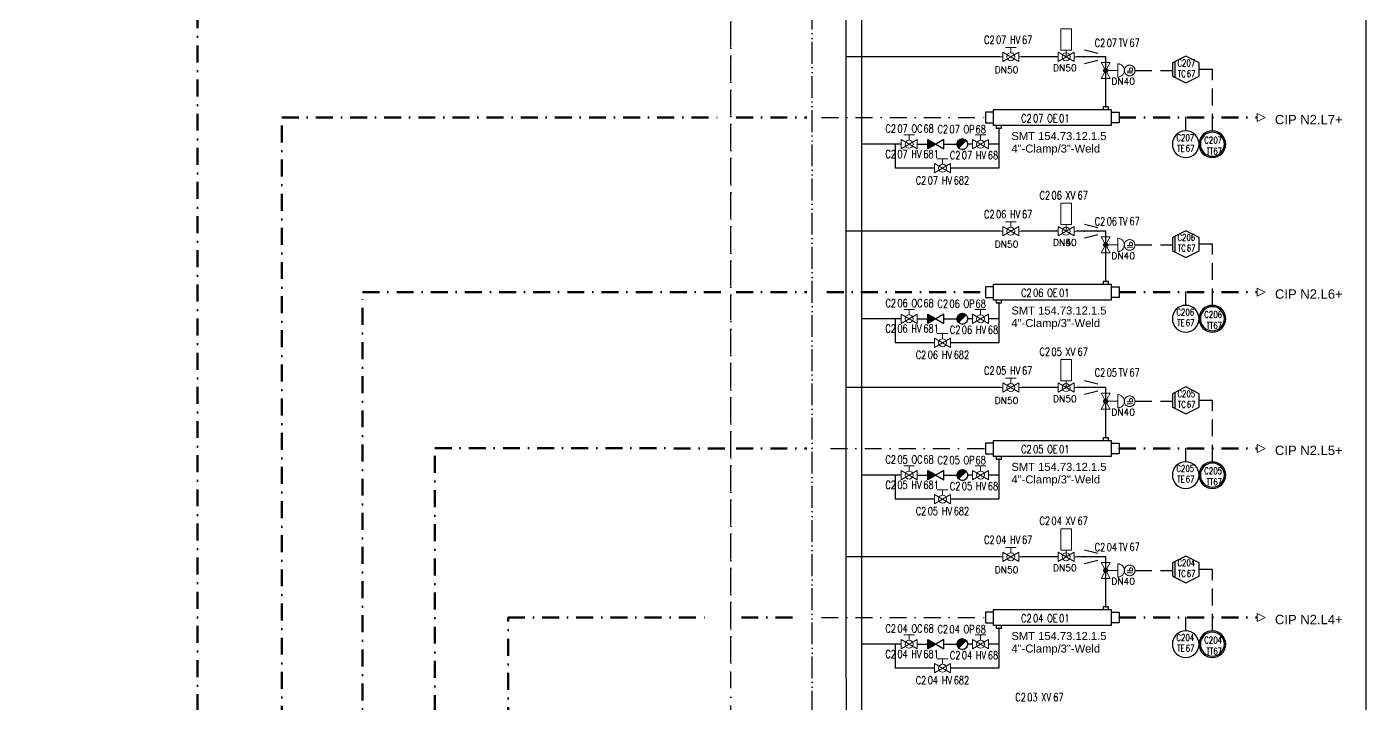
# Model space of a CAD drawing. Header units: inches. Extents: x 23035 to 25275, y 24242 to 25664.
# Drawn here: x 24773 to 25275, y 25016 to 25270 of the extents above; entities that cross this region are included whole.
import ezdxf
from ezdxf.enums import TextEntityAlignment as Align

# ---------------------------------------------------------------- set-up
doc = ezdxf.new("R2010")
doc.units = ezdxf.units.IN
doc.header["$MEASUREMENT"] = 0
for name, pattern in [('ACAD_ISO02W100', [15, 12, -3]), ('DASHDOT2', [12.7, 6.35, -3.175, 0, -3.175]), ('DASHED2', [9.525, 6.35, -3.175])]:
    doc.linetypes.add(name, pattern=pattern)
for name, color, linetype, lineweight in [('17 Pipe CIP', 4, 'DASHDOT2', 50), ('31 Equipment', 7, 'Continuous', 9), ('40 TXT Data', 7, 'Continuous', 9), ('43 TXT English', 7, 'Continuous', 9)]:
    doc.layers.add(name, color=color, linetype=linetype, lineweight=lineweight)
for name, color, linetype in [('20 Pipe Steam Industrial', 231, 'Continuous'), ('DIAMETRE', 7, 'Continuous'), ('ECHANGEURS', 7, 'Continuous'), ('LIAISON INSTRUMENTATION', 140, 'DASHED2'), ('LIBELLE-INSTRUM', 7, 'Continuous'), ('MATERIEL-DIVERS', 7, 'Continuous'), ('REPERES', 7, 'Continuous'), ('Skid', 5, 'Continuous'), ('TEXTES', 7, 'Continuous'), ('TUYAUTERIE-NEP', 4, 'DASHDOT2'), ('TUYAUTERIE-VAPEUR INDUSTRIELLE', 231, 'Continuous'), ('TUYAUTERIE-VAPEUR PROCESS', 6, 'Continuous'), ('VANNES', 7, 'Continuous')]:
    doc.layers.add(name, color=color, linetype=linetype)
doc.layers.get('REPERES').off()
doc.styles.add('ROMANS', font='ROMANS.SHX')
doc.styles.get("Standard").update_dxf_attribs({"font": 'arial.ttf'})

# ---------------------------------------------------------------- blocks, each defined once
blk = doc.blocks.new('APV-SIGN-ARW-FLOW-1')
at = {"layer": '31 Equipment'}
for p, q in [((-1.5, -1.5), (-1.5, 1.5)), ((-1.5, 1.5), (1.5, 0)), ((1.5, 0), (-1.5, -1.5))]:
    blk.add_line(p, q, dxfattribs=at)
blk = doc.blocks.new('INSTR-F-L-TT')
at = {"layer": 'MATERIEL-DIVERS'}
for radius in [5, 4.5]:
    blk.add_circle((0, 0), radius, dxfattribs=at)
blk = doc.blocks.new('INSTR-M-L-TE')
at = {"color": 7, "extrusion": (0, -1, 0)}
blk.add_point((0, -10), dxfattribs=at)
at = {"layer": 'MATERIEL-DIVERS', "color": 7}
blk.add_line((0, -5), (0, -10), dxfattribs=at)
blk.add_circle((0, 0), 5, dxfattribs=at)
at = {"layer": 'LIBELLE-INSTRUM', "style": 'ROMANS', "width": 0.8, "flags": 8}
blk.add_attdef('TE', text='', height=3, dxfattribs=at).set_placement((0, 0), align=Align.MIDDLE)
blk = doc.blocks.new('INSTR-F-PLC-TC')
at = {"layer": 'MATERIEL-DIVERS', "color": 7, "lineweight": -3}
for p, q in [((-5, 0), (-2.5, 5)), ((-2.5, -5), (-5, 0)), ((-2.5, 5), (2.5, 5)), ((2.5, 5), (5, 0)), ((5, 0), (2.5, -5)), ((-3, -4), (3, -4)), ((2.5, -5), (-2.5, -5))]:
    blk.add_line(p, q, dxfattribs=at)
blk = doc.blocks.new('TUBLISSE')
at = {"layer": 'MATERIEL-DIVERS'}
for p, q in [((3, 2), (0, 2)), ((0, 2), (0, -2)), ((47, 3), (3, 3)), ((3, 3), (3, -3)), ((4, 3), (4, 4)), ((4, 4), (6, 4)), ((6, 4), (6, 3)), ((47, -3), (47, 3)), ((47, 2), (50, 2)), ((50, 2), (50, -2)), ((0, -2), (3, -2)), ((3, -3), (47, -3)), ((44, -4), (44, -3)), ((46, -4), (44, -4)), ((46, -3), (46, -4)), ((50, -2), (47, -2))]:
    blk.add_line(p, q, dxfattribs=at)
at = {"layer": 'MATERIEL-DIVERS', "color": 7, "extrusion": (-1, 0, 0)}
blk.add_point((0, 0), dxfattribs=at)
at = {"layer": 'MATERIEL-DIVERS', "color": 2}
for p in [(0, 0), (5, 4), (50, 0), (45, -4)]:
    blk.add_point(p, dxfattribs=at)
at = {"layer": 'MATERIEL-DIVERS', "color": 7, "extrusion": (0, 1, 0)}
blk.add_point((5, 4), dxfattribs=at)
at = {"layer": 'MATERIEL-DIVERS', "color": 7, "extrusion": (1, 0, 0)}
blk.add_point((50, 0), dxfattribs=at)
at = {"layer": 'MATERIEL-DIVERS', "color": 7, "extrusion": (0, -1, 0)}
blk.add_point((45, -4), dxfattribs=at)
blk = doc.blocks.new('APV-VLV-BALL-KHV+MF-3')
at = {"layer": '31 Equipment', "ltscale": 38}
for p, q in [((-3, 0), (-4, 0)), ((0, 0), (0, 2.5)), ((3, 0), (4, 0))]:
    blk.add_line(p, q, dxfattribs=at)
at = {"layer": '31 Equipment'}
for p, q in [((-3, 1.734), (-3, -1.734)), ((-3, -1.734), (3, 1.734)), ((3, -1.734), (-3, 1.734)), ((3, 1.734), (3, -1.734))]:
    blk.add_line(p, q, dxfattribs=at)
at = {"layer": '31 Equipment', "ltscale": 38}
blk.add_lwpolyline([(-2, 2.5), (2, 2.5), (2, 10.5), (-2, 10.5)], close=True, dxfattribs=at)
at = {"layer": '31 Equipment'}
blk.add_circle((0, 0), 1.5, dxfattribs=at)
blk = doc.blocks.new('*X24')
at = {"color": 0}
for p, q in [((96.5, 163), (103.5, 170)), ((96.5, 162.9), (103.6, 170)), ((96.5, 162.9), (103.6, 170)), ((96.5, 162.9), (103.6, 170)), ((96.6, 162.9), (103.6, 169.9)), ((96.6, 162.9), (103.6, 169.9)), ((96.6, 162.8), (103.7, 169.9)), ((96.6, 162.8), (103.7, 169.9)), ((96.6, 162.8), (103.7, 169.9)), ((96.7, 162.8), (103.7, 169.8)), ((96.7, 162.7), (103.8, 169.8)), ((96.7, 162.7), (103.8, 169.8)), ((96.7, 162.7), (103.8, 169.8)), ((96.8, 162.7), (103.8, 169.7)), ((96.8, 162.7), (103.8, 169.7)), ((96.8, 162.6), (103.9, 169.7)), ((96.8, 162.6), (103.9, 169.7)), ((96.9, 162.6), (103.9, 169.6)), ((96.9, 162.6), (103.9, 169.6)), ((96.9, 162.6), (103.9, 169.6)), ((96.9, 162.5), (104, 169.6)), ((97, 162.5), (104, 169.5)), ((97, 162.5), (104, 169.5)), ((97, 162.5), (104, 169.5)), ((97, 162.5), (104, 169.5)), ((97.1, 162.4), (104.1, 169.4)), ((97.1, 162.4), (104.1, 169.4)), ((97.1, 162.4), (104.1, 169.4)), ((97.2, 162.4), (104.1, 169.3)), ((97.2, 162.4), (104.1, 169.3)), ((97.2, 162.4), (104.1, 169.3)), ((97.2, 162.3), (104.2, 169.3)), ((97.3, 162.3), (104.2, 169.2)), ((97.3, 162.3), (104.2, 169.2)), ((97.3, 162.3), (104.2, 169.2)), ((97.3, 162.3), (104.2, 169.2)), ((97.4, 162.2), (104.3, 169.1)), ((97.4, 162.2), (104.3, 169.1)), ((97.4, 162.2), (104.3, 169.1)), ((97.5, 162.2), (104.3, 169)), ((97.5, 162.2), (104.3, 169)), ((97.5, 162.2), (104.3, 169)), ((97.5, 162.1), (104.4, 169)), ((97.6, 162.1), (104.4, 168.9)), ((97.6, 162.1), (104.4, 168.9)), ((97.6, 162.1), (104.4, 168.9)), ((97.7, 162.1), (104.4, 168.8)), ((97.7, 162.1), (104.4, 168.8)), ((97.7, 162.1), (104.4, 168.8)), ((97.7, 162), (104.5, 168.8)), ((97.8, 162), (104.5, 168.7)), ((97.8, 162), (104.5, 168.7)), ((97.8, 162), (104.5, 168.7)), ((97.9, 162), (104.5, 168.6)), ((97.9, 162), (104.5, 168.6)), ((97.9, 162), (104.5, 168.6)), ((98, 161.9), (104.6, 168.5)), ((98, 161.9), (104.6, 168.5)), ((98, 161.9), (104.6, 168.5)), ((98, 161.9), (104.6, 168.5)), ((98.1, 161.9), (104.6, 168.4)), ((98.1, 161.9), (104.6, 168.4)), ((98.1, 161.9), (104.6, 168.4)), ((98.2, 161.8), (104.7, 168.3)), ((98.2, 161.8), (104.7, 168.3)), ((98.2, 161.8), (104.7, 168.3)), ((98.3, 161.8), (104.7, 168.2)), ((98.3, 161.8), (104.7, 168.2)), ((98.3, 161.8), (104.7, 168.2)), ((98.4, 161.8), (104.7, 168.1)), ((98.4, 161.8), (104.7, 168.1)), ((98.4, 161.7), (104.8, 168.1)), ((98.5, 161.7), (104.8, 168)), ((98.5, 161.7), (104.8, 168)), ((98.5, 161.7), (104.8, 168)), ((98.6, 161.7), (104.8, 167.9)), ((98.6, 161.7), (104.8, 167.9)), ((98.6, 161.7), (104.8, 167.9)), ((98.7, 161.7), (104.8, 167.8)), ((98.7, 161.7), (104.8, 167.8)), ((98.8, 161.7), (104.8, 167.7)), ((98.8, 161.6), (104.9, 167.7)), ((98.8, 161.6), (104.9, 167.7)), ((98.9, 161.6), (104.9, 167.6)), ((98.9, 161.6), (104.9, 167.6)), ((98.9, 161.6), (104.9, 167.6)), ((99, 161.6), (104.9, 167.5)), ((99, 161.6), (104.9, 167.5)), ((99, 161.6), (104.9, 167.5)), ((99.1, 161.6), (104.9, 167.4)), ((99.1, 161.6), (104.9, 167.4)), ((99.2, 161.6), (104.9, 167.3)), ((99.2, 161.6), (104.9, 167.3)), ((99.2, 161.6), (104.9, 167.3)), ((99.3, 161.6), (104.9, 167.2)), ((99.3, 161.5), (105, 167.2)), ((99.4, 161.5), (105, 167.1)), ((99.4, 161.5), (105, 167.1)), ((99.4, 161.5), (105, 167.1)), ((99.5, 161.5), (105, 167)), ((99.5, 161.5), (105, 167)), ((99.6, 161.5), (105, 166.9)), ((99.6, 161.5), (105, 166.9)), ((99.6, 161.5), (105, 166.9)), ((99.7, 161.5), (105, 166.8)), ((99.7, 161.5), (105, 166.8)), ((99.8, 161.5), (105, 166.7)), ((99.8, 161.5), (105, 166.7)), ((99.9, 161.5), (105, 166.6)), ((99.9, 161.5), (105, 166.6)), ((99.9, 161.5), (105, 166.6)), ((100, 161.5), (105, 166.5)), ((100, 161.5), (105, 166.5)), ((100.1, 161.5), (105, 166.4)), ((100.1, 161.5), (105, 166.4)), ((100.2, 161.5), (105, 166.3)), ((100.2, 161.5), (105, 166.3)), ((100.3, 161.5), (105, 166.2)), ((100.3, 161.5), (105, 166.2)), ((100.4, 161.5), (105, 166.1)), ((100.4, 161.5), (105, 166.1)), ((100.5, 161.5), (105, 166)), ((100.5, 161.5), (105, 166)), ((100.6, 161.5), (105, 165.9)), ((100.6, 161.5), (105, 165.9)), ((100.7, 161.5), (105, 165.8)), ((100.7, 161.6), (104.9, 165.8)), ((100.8, 161.6), (104.9, 165.7)), ((100.8, 161.6), (104.9, 165.7)), ((100.9, 161.6), (104.9, 165.6)), ((100.9, 161.6), (104.9, 165.6)), ((101, 161.6), (104.9, 165.5)), ((101, 161.6), (104.9, 165.5)), ((101.1, 161.6), (104.9, 165.4)), ((101.2, 161.6), (104.9, 165.3)), ((101.2, 161.6), (104.9, 165.3)), ((101.3, 161.7), (104.8, 165.2)), ((101.3, 161.7), (104.8, 165.2)), ((101.4, 161.7), (104.8, 165.1)), ((101.5, 161.7), (104.8, 165)), ((101.5, 161.7), (104.8, 165)), ((101.6, 161.8), (104.7, 164.9)), ((101.7, 161.8), (104.7, 164.8)), ((101.7, 161.8), (104.7, 164.8)), ((101.8, 161.8), (104.7, 164.7)), ((101.9, 161.9), (104.6, 164.6)), ((102, 161.9), (104.6, 164.5)), ((102, 161.9), (104.6, 164.5)), ((102.1, 162), (104.5, 164.4)), ((102.2, 162), (104.5, 164.3)), ((102.3, 162.1), (104.4, 164.2)), ((102.4, 162.1), (104.4, 164.1)), ((102.5, 162.2), (104.3, 164)), ((102.6, 162.2), (104.3, 163.9)), ((102.7, 162.3), (104.2, 163.8)), ((102.9, 162.4), (104.1, 163.6)), ((103, 162.5), (104, 163.5)), ((103.3, 162.7), (103.8, 163.2))]:
    blk.add_line(p, q, dxfattribs=at)
blk = doc.blocks.new('ST')
at = {"color": 7}
blk.add_line((-1.41, 1.42), (1.42, -1.41), dxfattribs=at)
for start, end in [(134.8377, 315.1619), (315.2431, 134.7569)]:
    blk.add_arc((0, 0), 2, start, end, dxfattribs=at)
at = {"color": 7, "extrusion": (-1, 0, 0)}
blk.add_point((-2, 0), dxfattribs=at)
at = {"color": 7, "extrusion": (0, 1, 0)}
blk.add_point((0, 2), dxfattribs=at)
at = {"color": 7, "extrusion": (1, 0, 0)}
blk.add_point((2, 0), dxfattribs=at)
at = {"color": 7, "extrusion": (0, -1, 0)}
blk.add_point((0, -2), dxfattribs=at)
at = {"color": 7, "xscale": -0.4, "yscale": 0.4, "zscale": 0.4}
blk.add_blockref('*X24', (40, -66.6), dxfattribs=at)
blk = doc.blocks.new('*X33')
at = {"color": 0}
for p, q in [((-1.2, 0), (-1, 0.1)), ((-1.2, 0), (-1.2, 0)), ((-1, -0.1), (-1.2, 0)), ((-1.2, 0), (-1.2, 0)), ((-1.1, -0.1), (-0.6, 0.4)), ((-1.1, -0.1), (-0.8, 0.3)), ((-0.6, -0.4), (-1.1, 0.1)), ((-0.8, -0.3), (-1.1, 0.1)), ((-1, -0.2), (-0.2, 0.6)), ((-1, -0.1), (-0.4, 0.5)), ((-0.2, -0.6), (-1, 0.2)), ((-0.4, -0.5), (-1, 0.1)), ((-0.9, -0.2), (0, 0.7)), ((0, -0.7), (-0.9, 0.2)), ((-0.8, -0.3), (0.4, 1)), ((-0.8, -0.2), (0.2, 0.9)), ((0.4, -1), (-0.8, 0.3)), ((0.2, -0.9), (-0.8, 0.2)), ((-0.7, -0.3), (0.9, 1.2)), ((-0.7, -0.3), (0.7, 1.1)), ((0.9, -1.2), (-0.7, 0.3)), ((0.7, -1.1), (-0.7, 0.3)), ((-0.6, -0.4), (1.3, 1.5)), ((-0.6, -0.4), (1.1, 1.3)), ((1.3, -1.5), (-0.6, 0.4)), ((1.1, -1.3), (-0.6, 0.4)), ((-0.5, -0.5), (1.7, 1.7)), ((-0.5, -0.4), (1.5, 1.6)), ((1.7, -1.7), (-0.5, 0.5)), ((1.5, -1.6), (-0.5, 0.4)), ((-0.4, -0.5), (1.9, 1.8)), ((1.9, -1.8), (-0.4, 0.5)), ((-0.3, -0.6), (2.3, 2.1)), ((-0.3, -0.5), (2.1, 1.9)), ((2.3, -2.1), (-0.3, 0.6)), ((2.1, -1.9), (-0.3, 0.5)), ((-0.2, -0.6), (2.7, 2.3)), ((-0.2, -0.6), (2.5, 2.2)), ((2.7, -2.3), (-0.2, 0.6)), ((2.5, -2.2), (-0.2, 0.6)), ((-0.1, -0.7), (3.2, 2.5)), ((-0.1, -0.7), (3, 2.4)), ((3.2, -2.5), (-0.1, 0.7)), ((3, -2.4), (-0.1, 0.7)), ((0, -0.7), (3.6, 2.8)), ((0, -0.7), (3.4, 2.7)), ((3.6, -2.8), (0, 0.7)), ((3.4, -2.7), (0, 0.7)), ((0.1, -0.8), (3.8, 2.9)), ((3.8, -2.9), (0.1, 0.8)), ((0.2, -0.8), (4.2, 3.1)), ((0.2, -0.8), (4, 3)), ((4.2, -3.1), (0.2, 0.8)), ((4, -3), (0.2, 0.8)), ((0.3, -0.9), (4.6, 3.4)), ((0.3, -0.9), (4.4, 3.3)), ((4.6, -3.4), (0.3, 0.9)), ((4.4, -3.3), (0.3, 0.9)), ((0.4, -1), (5, 3.6)), ((0.4, -0.9), (4.8, 3.5)), ((5, -3.6), (0.4, 1)), ((4.8, -3.5), (0.4, 0.9)), ((0.5, -1), (5, 3.5)), ((5, -3.5), (0.5, 1)), ((0.6, -1), (5, 3.4)), ((0.6, -1.1), (5, 3.3)), ((5, -3.3), (0.6, 1.1)), ((5, -3.4), (0.6, 1)), ((0.7, -1.1), (5, 3.2)), ((0.7, -1.1), (5, 3.1)), ((5, -3.1), (0.7, 1.1)), ((5, -3.2), (0.7, 1.1)), ((0.8, -1.2), (5, 3.1)), ((0.8, -1.2), (5, 3)), ((5, -3.1), (0.8, 1.2)), ((5, -3), (0.8, 1.2)), ((0.9, -1.2), (5, 2.9)), ((0.9, -1.3), (5, 2.8)), ((5, -2.8), (0.9, 1.3)), ((5, -2.9), (0.9, 1.2)), ((1, -1.3), (5, 2.7)), ((5, -2.7), (1, 1.3)), ((1.1, -1.3), (5, 2.6)), ((1.1, -1.4), (5, 2.5)), ((5, -2.5), (1.1, 1.4)), ((5, -2.6), (1.1, 1.3)), ((1.2, -1.4), (5, 2.4)), ((1.2, -1.4), (5, 2.3)), ((5, -2.4), (1.2, 1.4)), ((5, -2.3), (1.2, 1.4)), ((1.3, -1.5), (5, 2.3)), ((1.3, -1.5), (5, 2.2)), ((5, -2.3), (1.3, 1.5)), ((5, -2.2), (1.3, 1.5)), ((1.4, -1.5), (5, 2.1)), ((1.4, -1.6), (5, 2)), ((5, -2), (1.4, 1.6)), ((5, -2.1), (1.4, 1.5)), ((1.5, -1.6), (5, 1.9)), ((5, -1.9), (1.5, 1.6)), ((1.6, -1.6), (5, 1.8)), ((1.6, -1.7), (5, 1.7)), ((5, -1.7), (1.6, 1.7)), ((5, -1.8), (1.6, 1.6)), ((5, -1.6), (1.7, 1.7)), ((5, -1.6), (1.7, 1.7)), ((1.7, -1.7), (5, 1.6)), ((1.7, -1.7), (5, 1.6)), ((5, -1.5), (1.8, 1.8)), ((5, -1.4), (1.8, 1.8)), ((1.8, -1.8), (5, 1.5)), ((1.8, -1.8), (5, 1.4)), ((5, -1.3), (1.9, 1.8)), ((1.9, -1.8), (5, 1.3)), ((5, -1.1), (2, 1.9)), ((5, -1.2), (2, 1.8)), ((2, -1.8), (5, 1.2)), ((2, -1.9), (5, 1.1)), ((5, -1), (2.1, 1.9)), ((5, -0.9), (2.1, 1.9)), ((2.1, -1.9), (5, 1)), ((2.1, -1.9), (5, 0.9)), ((5, -0.8), (2.2, 2)), ((5, -0.8), (2.2, 2)), ((2.2, -2), (5, 0.8)), ((2.2, -2), (5, 0.8)), ((5, -0.6), (2.3, 2.1)), ((5, -0.7), (2.3, 2)), ((2.3, -2), (5, 0.7)), ((2.3, -2.1), (5, 0.6)), ((5, -0.5), (2.4, 2.1)), ((2.4, -2.1), (5, 0.5)), ((5, -0.3), (2.5, 2.2)), ((5, -0.4), (2.5, 2.1)), ((2.5, -2.1), (5, 0.4)), ((2.5, -2.2), (5, 0.3)), ((5, -0.2), (2.6, 2.2)), ((5, -0.1), (2.6, 2.2)), ((2.6, -2.2), (5, 0.2)), ((2.6, -2.2), (5, 0.1)), ((5, -0.1), (2.7, 2.3)), ((5, 0), (2.7, 2.3)), ((2.7, -2.3), (5, 0.1)), ((5, 0.1), (2.8, 2.3)), ((5, 0.2), (2.8, 2.4)), ((5, 0.3), (2.9, 2.4)), ((5, 0.5), (3, 2.5)), ((5, 0.4), (3, 2.4)), ((5, 0.6), (3.1, 2.5)), ((5, 0.7), (3.1, 2.5)), ((5, 0.7), (3.2, 2.6)), ((5, 0.8), (3.2, 2.6)), ((5, 0.9), (3.3, 2.6)), ((5, 1), (3.4, 2.7)), ((5, 1.1), (3.4, 2.7)), ((5, 1.3), (3.5, 2.8)), ((5, 1.2), (3.5, 2.7)), ((5, 1.4), (3.6, 2.8)), ((5, 1.5), (3.6, 2.8)), ((5, 1.6), (3.7, 2.9)), ((5, 1.5), (3.7, 2.8)), ((5, 1.7), (3.8, 2.9)), ((5, 1.9), (3.9, 3)), ((5, 1.8), (3.9, 2.9)), ((5, 2), (4, 3)), ((5, 2.1), (4, 3)), ((5, 2.2), (4.1, 3.1)), ((5, 2.2), (4.1, 3.1)), ((5, 2.3), (4.2, 3.1)), ((5, 2.4), (4.3, 3.2)), ((5, 2.5), (4.3, 3.2)), ((5, 2.7), (4.4, 3.3)), ((5, 2.6), (4.4, 3.2)), ((5, 2.8), (4.5, 3.3)), ((5, 2.9), (4.5, 3.3)), ((5, 3), (4.6, 3.4)), ((5, 3), (4.6, 3.4)), ((5, 3.1), (4.7, 3.4)), ((5, 3.2), (4.8, 3.5)), ((5, 3.3), (4.8, 3.5)), ((5, 3.5), (4.9, 3.6)), ((5, 3.4), (4.9, 3.5)), ((5, 3.6), (5, 3.6)), ((2.7, -2.3), (5, 0)), ((2.8, -2.3), (5, -0.1)), ((2.8, -2.4), (5, -0.2)), ((2.9, -2.4), (5, -0.3)), ((3, -2.4), (5, -0.4)), ((3, -2.5), (5, -0.5)), ((3.1, -2.5), (5, -0.6)), ((3.1, -2.5), (5, -0.7)), ((3.2, -2.6), (5, -0.7)), ((3.2, -2.6), (5, -0.8)), ((3.3, -2.6), (5, -0.9)), ((3.4, -2.7), (5, -1)), ((3.4, -2.7), (5, -1.1)), ((3.5, -2.7), (5, -1.2)), ((3.5, -2.8), (5, -1.3)), ((3.6, -2.8), (5, -1.4)), ((3.6, -2.8), (5, -1.5)), ((3.7, -2.8), (5, -1.5)), ((3.7, -2.9), (5, -1.6)), ((3.8, -2.9), (5, -1.7)), ((3.9, -2.9), (5, -1.8)), ((3.9, -3), (5, -1.9)), ((4, -3), (5, -2)), ((4, -3), (5, -2.1)), ((4.1, -3.1), (5, -2.2)), ((4.1, -3.1), (5, -2.2)), ((4.2, -3.1), (5, -2.3)), ((4.3, -3.2), (5, -2.4)), ((4.3, -3.2), (5, -2.5)), ((4.4, -3.2), (5, -2.6)), ((4.4, -3.3), (5, -2.7)), ((4.5, -3.3), (5, -2.8)), ((4.5, -3.3), (5, -2.9)), ((4.6, -3.4), (5, -3)), ((4.6, -3.4), (5, -3)), ((4.7, -3.4), (5, -3.1)), ((4.8, -3.5), (5, -3.2)), ((4.8, -3.5), (5, -3.3)), ((4.9, -3.5), (5, -3.4)), ((4.9, -3.6), (5, -3.5)), ((5, -3.6), (5, -3.6))]:
    blk.add_line(p, q, dxfattribs=at)
blk = doc.blocks.new('NRVS')
at = {"color": 7}
for p, q in [((-3, -1.73), (-3, 1.73)), ((3, 1.73), (-3, -1.73)), ((-3, 1.73), (3, -1.73)), ((3, -1.73), (3, 1.73))]:
    blk.add_line(p, q, dxfattribs=at)
at = {"color": 7, "extrusion": (1, 0, 0)}
blk.add_point((3, 0), dxfattribs=at)
at = {"color": 7, "extrusion": (-1, 0, 0)}
blk.add_point((-3, 0), dxfattribs=at)
at = {"color": 7, "xscale": 0.4801664355062404, "yscale": 0.4801664355062404, "zscale": 0.4801664355062404}
blk.add_blockref('*X33', (0.6, 0), dxfattribs=at)
blk = doc.blocks.new('APV-VLV-MODUL-2WAY-1')
at = {"layer": '31 Equipment', "ltscale": 38}
for p, q in [((-3, 0), (-4, 0)), ((3, 0), (4, 0))]:
    blk.add_line(p, q, dxfattribs=at)
at = {"layer": '31 Equipment'}
for p, q in [((-3, 1.734), (-3, -1.734)), ((-3, -1.734), (3, 1.734)), ((3, -1.734), (-3, 1.734)), ((3, 1.734), (3, -1.734))]:
    blk.add_line(p, q, dxfattribs=at)
at = {"layer": '31 Equipment', "linetype": 'ACAD_ISO02W100', "ltscale": 38}
for p, q in [((2.5, 4.5), (-2.5, 4.5)), ((0, 1), (0, 4.5))]:
    blk.add_line(p, q, dxfattribs=at)
at = {"layer": '31 Equipment', "const_width": 1}
blk.add_lwpolyline([(-0.5, 0, 1), (0.5, 0, 1)], format="xyb", close=True, dxfattribs=at)
at = {"layer": '31 Equipment', "linetype": 'ACAD_ISO02W100', "ltscale": 38}
blk.add_arc((0, 4.5), 2.5, 0, 180, dxfattribs=at)
blk = doc.blocks.new('APV-VLV-IPCNV-GEN-1')
at = {"layer": '31 Equipment', "linetype": 'ACAD_ISO02W100', "ltscale": 38}
blk.add_circle((0, 0), 2, dxfattribs=at)
at = {"layer": '31 Equipment', "style": 'ROMANS'}
blk.add_text('IP', height=2, dxfattribs=at).set_placement((0, 0), align=Align.MIDDLE)
blk = doc.blocks.new('APV-VLVM-BALL-KHV+MF-1')
at = {"layer": '31 Equipment', "ltscale": 38}
for p, q in [((-3, 0), (-4, 0)), ((3, 0), (4, 0))]:
    blk.add_line(p, q, dxfattribs=at)
at = {"layer": '31 Equipment'}
for p, q in [((-3, 1.734), (-3, -1.734)), ((-3, -1.734), (3, 1.734)), ((3, -1.734), (-3, 1.734)), ((-2, 3.5), (2, 3.5)), ((0, 1.5), (0, 3.5)), ((3, 1.734), (3, -1.734))]:
    blk.add_line(p, q, dxfattribs=at)
blk.add_circle((0, 0), 1.5, dxfattribs=at)
blk = doc.blocks.new('CR')
at = {"color": 7}
for p, q in [((-2.5, 2.5), (2.5, 1.25)), ((2.5, 1.25), (2.5, 1.25)), ((2.5, -1.25), (-2.5, -2.5))]:
    blk.add_line(p, q, dxfattribs=at)
at = {"color": 7, "extrusion": (-1, 0, 0)}
blk.add_point((-2.5, 0), dxfattribs=at)
at = {"color": 7, "extrusion": (1, 0, 0)}
blk.add_point((2.5, 0), dxfattribs=at)
blk = doc.blocks.new('REPNORM')
at = {"layer": 'TEXTES', "style": 'ROMANS', "width": 0.75}
for tag, p in [('ZONE', (-9.75, -1.25)), ('SOUSZONE', (-5.25, -1.25)), ('ELEMENT', (0, -1.25)), ('NUM', (4.5, -1.25))]:
    blk.add_attdef(tag, p, '', height=3, dxfattribs=at)
blk = doc.blocks.new('REPINS2')
at = {"layer": 'TEXTES', "style": 'ROMANS', "width": 0.7}
for tag, p in [('ZONE', (-3.35, 0.8)), ('SOUSZONE', (0.05, 0.8)), ('NUM', (0.7, -2.6))]:
    blk.add_attdef(tag, p, '', height=2.5, dxfattribs=at)
blk.add_attdef('ELEMENT', text='', height=2.5, dxfattribs=at).set_placement((-1.56, -2.59), align=Align.CENTER)
blk = doc.blocks.new('REPINS')
at = {"layer": 'TEXTES', "style": 'ROMANS', "width": 0.75}
for tag, p in [('ZONE', (-3.3, 1)), ('SOUSZONE', (0.1, 1)), ('NUM', (0.2, -3))]:
    blk.add_attdef(tag, p, '', height=2.5, dxfattribs=at)
blk.add_attdef('ELEMENT', text='', height=2.5, dxfattribs=at).set_placement((-0.2, -3), align=Align.RIGHT)
blk = doc.blocks.new('REPNORM1')
at = {"layer": 'TEXTES', "style": 'ROMANS', "width": 0.75}
for tag, p in [('ZONE', (-9.75, -1.25)), ('SOUSZONE', (-5.25, -1.25)), ('ELEMENT', (-0.75, -1.25)), ('NUM', (5.59, -1.22))]:
    blk.add_attdef(tag, p, '', height=3, dxfattribs=at)

msp = doc.modelspace()

# ---------------------------------------------------------------- linework, layer by layer
at = {"layer": '17 Pipe CIP'}
for p, q in [((24837.13, 24872.42), (24837.13, 25304.52)), ((24868.76, 24842.42), (24868.76, 25235.72)), ((24868.76, 25235.72), (25035.14, 25235.72)), ((25039.14, 25235.72), (25065.57, 25235.72)), ((25182.67, 25235.72), (25234.43, 25235.72)), ((24899.04, 24812.42), (24899.04, 25170.32)), ((24899.04, 25170.32), (25035.14, 25170.32)), ((25039.14, 25170.32), (25065.57, 25170.32)), ((25073.1, 25170.32), (25132.65, 25170.32)), ((25182.67, 25170.32), (25234.43, 25170.32)), ((24926.11, 24782.53), (24926.11, 25111.83)), ((24926.11, 25111.83), (25035.14, 25111.72)), ((25039.14, 25111.72), (25065.57, 25111.72)), ((25182.67, 25111.72), (25234.43, 25111.72)), ((24953.59, 24752.42), (24953.59, 25048.32)), ((24953.59, 25048.32), (25029.42, 25048.32)), ((25041.06, 25048.32), (25062.17, 25048.32)), ((25182.67, 25048.32), (25234.43, 25048.32))]:
    msp.add_line(p, q, dxfattribs=at)
at = {"layer": '20 Pipe Steam Industrial'}
for p, q in [((25138.09, 25258.51), (25080.37, 25258.51)), ((25159.83, 25258.51), (25146.09, 25258.51)), ((25177.67, 25258.51), (25166.83, 25258.51)), ((25177.67, 25239.72), (25177.67, 25258.51)), ((25138.09, 25193.11), (25080.37, 25193.11)), ((25159.83, 25193.11), (25146.09, 25193.11)), ((25177.67, 25193.11), (25166.83, 25193.11)), ((25177.67, 25174.32), (25177.67, 25193.11)), ((25138.09, 25134.51), (25080.37, 25134.51)), ((25159.83, 25134.51), (25146.09, 25134.51)), ((25177.67, 25134.51), (25166.83, 25134.51)), ((25177.67, 25115.72), (25177.67, 25134.51)), ((25138.09, 25071.11), (25080.37, 25071.11)), ((25159.83, 25071.11), (25146.09, 25071.11)), ((25177.67, 25071.11), (25166.83, 25071.11)), ((25177.67, 25052.32), (25177.67, 25071.11)), ((25080.37, 25025.53), (25080.37, 24897.47))]:
    msp.add_line(p, q, dxfattribs=at)
msp.add_lwpolyline([(25080.37, 25025.53), (25080.37, 25354.77), (25162.97, 25354.77)], dxfattribs=at)
at = {"layer": 'LIAISON INSTRUMENTATION'}
for p, q in [((25188.67, 25253.38), (25202.67, 25253.38)), ((25217.67, 25253.72), (25212.67, 25253.72)), ((25188.67, 25187.98), (25202.67, 25187.98)), ((25217.67, 25188.32), (25212.67, 25188.32)), ((25188.67, 25129.38), (25202.67, 25129.38)), ((25217.67, 25129.73), (25212.67, 25129.73)), ((25188.67, 25065.98), (25202.67, 25065.98)), ((25217.67, 25066.33), (25212.67, 25066.33))]:
    msp.add_line(p, q, dxfattribs=at)
for points in [[(25217.67, 25230.72), (25217.67, 25253.72)], [(25217.67, 25165.32), (25217.67, 25188.32)], [(25217.67, 25106.72), (25217.67, 25129.73)], [(25217.67, 25043.32), (25217.67, 25066.33)]]:
    msp.add_lwpolyline(points, dxfattribs=at)
at = {"layer": 'Skid'}
msp.add_lwpolyline([(24623.7, 24293.98), (24623.7, 24458.64), (25275.36, 24458.64), (25275.36, 25604.76), (23202.27, 25608.55), (23202.27, 25290.87), (24667.51, 25287.08), (24667.51, 24986.98), (23313.6, 24986.98), (23313.6, 24331.82), (24491.91, 24331.82), (24491.91, 24293.98), (24623.7, 24293.98)], dxfattribs=at)
at = {"layer": 'TUYAUTERIE-NEP'}
for p, q in [((25067.57, 25001.72), (25067.57, 25580.69)), ((25067.57, 24884.68), (25067.57, 25580.69)), ((25037.14, 25031.72), (25037.14, 25550.69)), ((25037.14, 24932.2), (25037.14, 25550.69)), ((25071.11, 25235.72), (25132.67, 25235.72)), ((25074.52, 25111.72), (25132.67, 25111.72)), ((25071.06, 25048.32), (25132.67, 25048.32))]:
    msp.add_line(p, q, dxfattribs=at)
at = {"layer": 'TUYAUTERIE-VAPEUR PROCESS'}
for p, q in [((25177.67, 25239.72), (25177.67, 25258.51)), ((25137.67, 25231.72), (25137.67, 25216.71)), ((25100.94, 25225.72), (25086.13, 25225.72)), ((25098.75, 25225.72), (25098.75, 25216.71)), ((25106.94, 25225.72), (25110.94, 25225.72)), ((25116.94, 25225.72), (25121.94, 25225.72)), ((25127.77, 25225.72), (25125.94, 25225.72)), ((25137.67, 25225.72), (25133.77, 25225.72)), ((25113.51, 25216.71), (25098.75, 25216.71)), ((25137.67, 25216.71), (25119.51, 25216.71)), ((25177.67, 25174.32), (25177.67, 25193.11)), ((25137.67, 25166.32), (25137.67, 25151.31)), ((25100.94, 25160.32), (25086.13, 25160.32)), ((25098.75, 25160.32), (25098.75, 25151.31)), ((25106.94, 25160.32), (25110.94, 25160.32)), ((25116.94, 25160.32), (25121.94, 25160.32)), ((25127.77, 25160.32), (25125.94, 25160.32)), ((25137.67, 25160.32), (25133.77, 25160.32)), ((25113.51, 25151.31), (25098.75, 25151.31)), ((25137.67, 25151.31), (25119.51, 25151.31)), ((25177.67, 25115.72), (25177.67, 25134.51)), ((25137.67, 25107.72), (25137.67, 25092.72)), ((25100.94, 25101.72), (25086.13, 25101.72)), ((25098.75, 25101.72), (25098.75, 25092.72)), ((25106.94, 25101.72), (25110.94, 25101.72)), ((25116.94, 25101.72), (25121.94, 25101.72)), ((25127.77, 25101.72), (25125.94, 25101.72)), ((25137.67, 25101.72), (25133.77, 25101.72)), ((25113.51, 25092.72), (25098.75, 25092.72)), ((25137.67, 25092.72), (25119.51, 25092.72)), ((25177.67, 25052.32), (25177.67, 25071.11)), ((25137.67, 25044.32), (25137.67, 25029.31)), ((25100.94, 25038.32), (25086.13, 25038.32)), ((25098.75, 25038.32), (25098.75, 25029.31)), ((25106.94, 25038.32), (25110.94, 25038.32)), ((25116.94, 25038.32), (25121.94, 25038.32)), ((25127.77, 25038.32), (25125.94, 25038.32)), ((25137.67, 25038.32), (25133.77, 25038.32)), ((25113.51, 25029.31), (25098.75, 25029.31)), ((25137.67, 25029.31), (25119.51, 25029.31))]:
    msp.add_line(p, q, dxfattribs=at)
msp.add_lwpolyline([(25086.13, 25294.52), (25086.13, 24490.8)], dxfattribs=at)

# ---------------------------------------------------------------- block references
at = {"layer": '31 Equipment'}
for name, p in [('APV-VLVM-BALL-KHV+MF-1', (25142.09, 25258.51)), ('APV-SIGN-ARW-FLOW-1', (25235.93, 25235.72)), ('APV-VLVM-BALL-KHV+MF-1', (25103.94, 25225.72)), ('APV-VLVM-BALL-KHV+MF-1', (25130.77, 25225.72)), ('APV-VLVM-BALL-KHV+MF-1', (25116.51, 25216.71)), ('APV-VLVM-BALL-KHV+MF-1', (25142.09, 25193.11)), ('APV-SIGN-ARW-FLOW-1', (25235.93, 25170.32)), ('APV-VLVM-BALL-KHV+MF-1', (25103.94, 25160.32)), ('APV-VLVM-BALL-KHV+MF-1', (25130.77, 25160.32)), ('APV-VLVM-BALL-KHV+MF-1', (25116.51, 25151.31)), ('APV-VLVM-BALL-KHV+MF-1', (25142.09, 25134.51)), ('APV-SIGN-ARW-FLOW-1', (25235.93, 25111.72)), ('APV-VLVM-BALL-KHV+MF-1', (25103.94, 25101.72)), ('APV-VLVM-BALL-KHV+MF-1', (25130.77, 25101.72)), ('APV-VLVM-BALL-KHV+MF-1', (25116.51, 25092.72)), ('APV-VLVM-BALL-KHV+MF-1', (25142.09, 25071.11)), ('APV-SIGN-ARW-FLOW-1', (25235.93, 25048.32)), ('APV-VLVM-BALL-KHV+MF-1', (25103.94, 25038.32)), ('APV-VLVM-BALL-KHV+MF-1', (25130.77, 25038.32)), ('APV-VLVM-BALL-KHV+MF-1', (25116.51, 25029.31))]:
    msp.add_blockref(name, p, dxfattribs=at)
at = {"layer": '31 Equipment', "xscale": -1, "rotation": 270}
for name, p in [('APV-VLV-MODUL-2WAY-1', (25177.67, 25253.38)), ('APV-VLV-IPCNV-GEN-1', (25186.67, 25253.38)), ('APV-VLV-MODUL-2WAY-1', (25177.67, 25187.98)), ('APV-VLV-IPCNV-GEN-1', (25186.67, 25187.98)), ('APV-VLV-MODUL-2WAY-1', (25177.67, 25129.38)), ('APV-VLV-IPCNV-GEN-1', (25186.67, 25129.38)), ('APV-VLV-MODUL-2WAY-1', (25177.67, 25065.98)), ('APV-VLV-IPCNV-GEN-1', (25186.67, 25065.98))]:
    msp.add_blockref(name, p, dxfattribs=at)
at = {"layer": 'ECHANGEURS', "xscale": -1}
for p in [(25182.67, 25235.72), (25182.67, 25170.32), (25182.67, 25111.72), (25182.67, 25048.32)]:
    msp.add_blockref('TUBLISSE', p, dxfattribs=at)
at = {"layer": 'MATERIEL-DIVERS', "xscale": -1}
for name, p, rotation in [('CR', (25172.17, 25258.51), 180), ('INSTR-F-PLC-TC', (25207.67, 25253.72), 270), ('INSTR-M-L-TE', (25207.67, 25225.72), 180), ('ST', (25123.94, 25225.72), 180), ('INSTR-F-L-TT', (25217.67, 25225.72), 270), ('CR', (25172.17, 25193.11), 180), ('INSTR-F-PLC-TC', (25207.67, 25188.32), 270), ('INSTR-M-L-TE', (25207.67, 25160.32), 180), ('ST', (25123.94, 25160.32), 180), ('INSTR-F-L-TT', (25217.67, 25160.32), 270), ('CR', (25172.17, 25134.51), 180), ('INSTR-F-PLC-TC', (25207.67, 25129.73), 270), ('INSTR-M-L-TE', (25207.67, 25101.72), 180), ('INSTR-F-L-TT', (25217.67, 25101.72), 270), ('ST', (25123.94, 25101.72), 180), ('CR', (25172.17, 25071.11), 180), ('INSTR-F-PLC-TC', (25207.67, 25066.33), 270), ('INSTR-M-L-TE', (25207.67, 25038.32), 180), ('INSTR-F-L-TT', (25217.67, 25038.32), 270), ('ST', (25123.94, 25038.32), 180)]:
    msp.add_blockref(name, p, dxfattribs=dict(at, rotation=rotation))
at = {"layer": 'REPERES'}
for name, p, values in [('REPNORM', (25141.8, 25264.61), {'ZONE': 'C2', 'SOUSZONE': '07', 'ELEMENT': 'HV', 'NUM': '67'}), ('REPINS', (25207.9, 25253.92), {'ZONE': 'C2', 'SOUSZONE': '07', 'ELEMENT': 'TC', 'NUM': '67'}), ('REPNORM', (25155.72, 25235.18), {'ZONE': 'C2', 'SOUSZONE': '07', 'ELEMENT': 'OE', 'NUM': '01'}), ('REPNORM', (25104.85, 25231.32), {'ZONE': 'C2', 'SOUSZONE': '07', 'ELEMENT': 'OC', 'NUM': '68'}), ('REPINS', (25207.51, 25225.93), {'ZONE': 'C2', 'SOUSZONE': '07', 'ELEMENT': 'TE', 'NUM': '67'}), ('REPNORM', (25104.8, 25221.79), {'ZONE': 'C2', 'SOUSZONE': '07', 'ELEMENT': 'HV', 'NUM': '681'}), ('REPNORM', (25129, 25221.32), {'ZONE': 'C2', 'SOUSZONE': '07', 'ELEMENT': 'HV', 'NUM': '68'}), ('REPNORM', (25116.2, 25211.94), {'ZONE': 'C2', 'SOUSZONE': '07', 'ELEMENT': 'HV', 'NUM': '682'}), ('REPNORM', (25162.62, 25206.32), {'ZONE': 'C2', 'SOUSZONE': '06', 'ELEMENT': 'XV', 'NUM': '67'}), ('REPNORM', (25141.8, 25199.21), {'ZONE': 'C2', 'SOUSZONE': '06', 'ELEMENT': 'HV', 'NUM': '67'}), ('REPINS', (25207.9, 25188.52), {'ZONE': 'C2', 'SOUSZONE': '06', 'ELEMENT': 'TC', 'NUM': '67'}), ('REPNORM', (25155.72, 25169.78), {'ZONE': 'C2', 'SOUSZONE': '06', 'ELEMENT': 'OE', 'NUM': '01'}), ('REPNORM', (25104.85, 25165.92), {'ZONE': 'C2', 'SOUSZONE': '06', 'ELEMENT': 'OC', 'NUM': '68'}), ('REPINS', (25207.51, 25160.53), {'ZONE': 'C2', 'SOUSZONE': '06', 'ELEMENT': 'TE', 'NUM': '67'}), ('REPNORM', (25104.8, 25156.39), {'ZONE': 'C2', 'SOUSZONE': '06', 'ELEMENT': 'HV', 'NUM': '681'}), ('REPNORM', (25129, 25155.91), {'ZONE': 'C2', 'SOUSZONE': '06', 'ELEMENT': 'HV', 'NUM': '68'}), ('REPNORM', (25116.2, 25146.54), {'ZONE': 'C2', 'SOUSZONE': '06', 'ELEMENT': 'HV', 'NUM': '682'}), ('REPNORM', (25162.62, 25147.72), {'ZONE': 'C2', 'SOUSZONE': '05', 'ELEMENT': 'XV', 'NUM': '67'}), ('REPNORM', (25141.8, 25140.61), {'ZONE': 'C2', 'SOUSZONE': '05', 'ELEMENT': 'HV', 'NUM': '67'}), ('REPINS', (25207.9, 25129.92), {'ZONE': 'C2', 'SOUSZONE': '05', 'ELEMENT': 'TC', 'NUM': '67'}), ('REPNORM', (25155.72, 25111.18), {'ZONE': 'C2', 'SOUSZONE': '05', 'ELEMENT': 'OE', 'NUM': '01'}), ('REPNORM', (25104.85, 25107.33), {'ZONE': 'C2', 'SOUSZONE': '05', 'ELEMENT': 'OC', 'NUM': '68'}), ('REPINS', (25207.51, 25101.93), {'ZONE': 'C2', 'SOUSZONE': '05', 'ELEMENT': 'TE', 'NUM': '67'}), ('REPNORM', (25104.8, 25097.79), {'ZONE': 'C2', 'SOUSZONE': '05', 'ELEMENT': 'HV', 'NUM': '681'}), ('REPNORM', (25129, 25097.32), {'ZONE': 'C2', 'SOUSZONE': '05', 'ELEMENT': 'HV', 'NUM': '68'}), ('REPNORM', (25116.2, 25087.95), {'ZONE': 'C2', 'SOUSZONE': '05', 'ELEMENT': 'HV', 'NUM': '682'}), ('REPNORM', (25162.62, 25084.32), {'ZONE': 'C2', 'SOUSZONE': '04', 'ELEMENT': 'XV', 'NUM': '67'}), ('REPNORM', (25141.8, 25077.21), {'ZONE': 'C2', 'SOUSZONE': '04', 'ELEMENT': 'HV', 'NUM': '67'}), ('REPINS', (25207.9, 25066.52), {'ZONE': 'C2', 'SOUSZONE': '04', 'ELEMENT': 'TC', 'NUM': '67'}), ('REPNORM', (25104.85, 25043.93), {'ZONE': 'C2', 'SOUSZONE': '04', 'ELEMENT': 'OC', 'NUM': '68'}), ('REPNORM', (25155.72, 25047.78), {'ZONE': 'C2', 'SOUSZONE': '04', 'ELEMENT': 'OE', 'NUM': '01'}), ('REPINS', (25207.51, 25038.53), {'ZONE': 'C2', 'SOUSZONE': '04', 'ELEMENT': 'TE', 'NUM': '67'}), ('REPNORM', (25104.8, 25034.39), {'ZONE': 'C2', 'SOUSZONE': '04', 'ELEMENT': 'HV', 'NUM': '681'}), ('REPNORM', (25129, 25033.92), {'ZONE': 'C2', 'SOUSZONE': '04', 'ELEMENT': 'HV', 'NUM': '68'}), ('REPNORM', (25116.2, 25024.55), {'ZONE': 'C2', 'SOUSZONE': '04', 'ELEMENT': 'HV', 'NUM': '682'}), ('REPNORM', (25153.52, 25018.19), {'ZONE': 'C2', 'SOUSZONE': '03', 'ELEMENT': 'XV', 'NUM': '67'})]:
    msp.add_blockref(name, p, dxfattribs=at).add_auto_attribs(values)
ref = msp.add_blockref('REPNORM1', (25183.3, 25263.42), dxfattribs=at)
ref.add_attrib('ZONE', 'C2', (25173.55, 25262.17), dxfattribs={"layer": 'TEXTES', "height": 3, "style": 'ROMANS', "width": 0.75})
ref.add_attrib('SOUSZONE', '07', (25178.05, 25262.17), dxfattribs={"layer": 'TEXTES', "height": 3, "style": 'ROMANS', "width": 0.75})
ref.add_attrib('ELEMENT', 'TV', (25182.56, 25262.17), dxfattribs={"layer": 'TEXTES', "height": 3, "style": 'ROMANS', "width": 0.75})
ref.add_attrib('NUM', '67', (25186.58, 25262.25), dxfattribs={"layer": 'TEXTES', "height": 3, "style": 'ROMANS', "width": 0.75})
at = {"layer": 'REPERES', "rotation": 7.601981083064e-05}
for p, values in [((25124.37, 25231.09), {'ZONE': 'C2', 'SOUSZONE': '07', 'ELEMENT': 'OP', 'NUM': '68'}), ((25124.37, 25165.69), {'ZONE': 'C2', 'SOUSZONE': '06', 'ELEMENT': 'OP', 'NUM': '68'}), ((25124.37, 25107.1), {'ZONE': 'C2', 'SOUSZONE': '05', 'ELEMENT': 'OP', 'NUM': '68'}), ((25124.37, 25043.69), {'ZONE': 'C2', 'SOUSZONE': '04', 'ELEMENT': 'OP', 'NUM': '68'})]:
    msp.add_blockref('REPNORM', p, dxfattribs=at).add_auto_attribs(values)
at = {"layer": 'REPERES'}
ref = msp.add_blockref('REPINS2', (25218.45, 25225.04), dxfattribs=at)
ref.add_attrib('ZONE', 'C2', (25214.65, 25226.04), dxfattribs={"layer": 'TEXTES', "height": 2.5, "style": 'ROMANS', "width": 0.75})
ref.add_attrib('SOUSZONE', '07', (25218.05, 25226.04), dxfattribs={"layer": 'TEXTES', "height": 2.5, "style": 'ROMANS', "width": 0.75})
ref.add_attrib('ELEMENT', 'TT', dxfattribs={"layer": 'TEXTES', "height": 2.5, "style": 'ROMANS', "width": 0.75}).set_placement((25218.05, 25221.9), align=Align.RIGHT)
ref.add_attrib('NUM', '67', (25218.05, 25221.9), dxfattribs={"layer": 'TEXTES', "height": 2.5, "style": 'ROMANS', "width": 0.75})
ref = msp.add_blockref('REPNORM1', (25183.3, 25196.55), dxfattribs=at)
ref.add_attrib('ZONE', 'C2', (25173.55, 25195.3), dxfattribs={"layer": 'TEXTES', "height": 3, "style": 'ROMANS', "width": 0.75})
ref.add_attrib('SOUSZONE', '06', (25178.05, 25195.3), dxfattribs={"layer": 'TEXTES', "height": 3, "style": 'ROMANS', "width": 0.75})
ref.add_attrib('ELEMENT', 'TV', (25182.56, 25195.3), dxfattribs={"layer": 'TEXTES', "height": 3, "style": 'ROMANS', "width": 0.75})
ref.add_attrib('NUM', '67', (25186.58, 25195.38), dxfattribs={"layer": 'TEXTES', "height": 3, "style": 'ROMANS', "width": 0.75})
ref = msp.add_blockref('REPINS2', (25218.45, 25159.63), dxfattribs=at)
ref.add_attrib('ZONE', 'C2', (25214.65, 25160.63), dxfattribs={"layer": 'TEXTES', "height": 2.5, "style": 'ROMANS', "width": 0.75})
ref.add_attrib('SOUSZONE', '06', (25218.05, 25160.63), dxfattribs={"layer": 'TEXTES', "height": 2.5, "style": 'ROMANS', "width": 0.75})
ref.add_attrib('ELEMENT', 'TT', dxfattribs={"layer": 'TEXTES', "height": 2.5, "style": 'ROMANS', "width": 0.75}).set_placement((25218.05, 25156.5), align=Align.RIGHT)
ref.add_attrib('NUM', '67', (25218.05, 25156.5), dxfattribs={"layer": 'TEXTES', "height": 2.5, "style": 'ROMANS', "width": 0.75})
ref = msp.add_blockref('REPNORM1', (25183.3, 25139.87), dxfattribs=at)
ref.add_attrib('ZONE', 'C2', (25173.55, 25138.62), dxfattribs={"layer": 'TEXTES', "height": 3, "style": 'ROMANS', "width": 0.75})
ref.add_attrib('SOUSZONE', '05', (25178.05, 25138.62), dxfattribs={"layer": 'TEXTES', "height": 3, "style": 'ROMANS', "width": 0.75})
ref.add_attrib('ELEMENT', 'TV', (25182.56, 25138.62), dxfattribs={"layer": 'TEXTES', "height": 3, "style": 'ROMANS', "width": 0.75})
ref.add_attrib('NUM', '67', (25186.58, 25138.71), dxfattribs={"layer": 'TEXTES', "height": 3, "style": 'ROMANS', "width": 0.75})
ref = msp.add_blockref('REPINS2', (25218.45, 25101.04), dxfattribs=at)
ref.add_attrib('ZONE', 'C2', (25214.65, 25102.04), dxfattribs={"layer": 'TEXTES', "height": 2.5, "style": 'ROMANS', "width": 0.75})
ref.add_attrib('SOUSZONE', '05', (25218.05, 25102.04), dxfattribs={"layer": 'TEXTES', "height": 2.5, "style": 'ROMANS', "width": 0.75})
ref.add_attrib('ELEMENT', 'TT', dxfattribs={"layer": 'TEXTES', "height": 2.5, "style": 'ROMANS', "width": 0.75}).set_placement((25218.05, 25097.91), align=Align.RIGHT)
ref.add_attrib('NUM', '67', (25218.05, 25097.91), dxfattribs={"layer": 'TEXTES', "height": 2.5, "style": 'ROMANS', "width": 0.75})
ref = msp.add_blockref('REPNORM1', (25183.3, 25074.44), dxfattribs=at)
ref.add_attrib('ZONE', 'C2', (25173.55, 25073.19), dxfattribs={"layer": 'TEXTES', "height": 3, "style": 'ROMANS', "width": 0.75})
ref.add_attrib('SOUSZONE', '04', (25178.05, 25073.19), dxfattribs={"layer": 'TEXTES', "height": 3, "style": 'ROMANS', "width": 0.75})
ref.add_attrib('ELEMENT', 'TV', (25182.56, 25073.19), dxfattribs={"layer": 'TEXTES', "height": 3, "style": 'ROMANS', "width": 0.75})
ref.add_attrib('NUM', '67', (25186.58, 25073.27), dxfattribs={"layer": 'TEXTES', "height": 3, "style": 'ROMANS', "width": 0.75})
ref = msp.add_blockref('REPINS2', (25218.45, 25037.64), dxfattribs=at)
ref.add_attrib('ZONE', 'C2', (25214.65, 25038.64), dxfattribs={"layer": 'TEXTES', "height": 2.5, "style": 'ROMANS', "width": 0.75})
ref.add_attrib('SOUSZONE', '04', (25218.05, 25038.64), dxfattribs={"layer": 'TEXTES', "height": 2.5, "style": 'ROMANS', "width": 0.75})
ref.add_attrib('ELEMENT', 'TT', dxfattribs={"layer": 'TEXTES', "height": 2.5, "style": 'ROMANS', "width": 0.75}).set_placement((25218.05, 25034.51), align=Align.RIGHT)
ref.add_attrib('NUM', '67', (25218.05, 25034.51), dxfattribs={"layer": 'TEXTES', "height": 2.5, "style": 'ROMANS', "width": 0.75})
at = {"layer": 'TUYAUTERIE-VAPEUR INDUSTRIELLE'}
for p in [(25162.83, 25258.51), (25162.83, 25193.11), (25162.83, 25134.51), (25162.83, 25071.11)]:
    msp.add_blockref('APV-VLV-BALL-KHV+MF-3', p, dxfattribs=at)
at = {"layer": 'VANNES', "xscale": -1}
for p in [(25113.94, 25225.72), (25113.94, 25160.32), (25113.94, 25101.72), (25113.94, 25038.32)]:
    msp.add_blockref('NRVS', p, dxfattribs=at)

# ---------------------------------------------------------------- texts
at = {"layer": '40 TXT Data', "style": 'ROMANS'}
for s, p in [('DN50', (25136.07, 25252.38)), ('DN50', (25157.92, 25253.09)), ('DN40', (25179.75, 25248.07)), ('DN50', (25136.07, 25186.98)), ('DN50', (25136.07, 25186.98)), ('DN40', (25157.92, 25187.69)), ('DN50', (25157.92, 25187.69)), ('DN40', (25179.75, 25182.67)), ('DN40', (25179.75, 25182.67)), ('DN50', (25157.92, 25129.09)), ('DN50', (25136.07, 25128.38)), ('DN40', (25179.75, 25124.08)), ('DN50', (25136.07, 25064.98)), ('DN50', (25157.92, 25065.69)), ('DN40', (25179.75, 25060.68))]:
    msp.add_text(s, height=2.5, dxfattribs=at).set_placement(p)
at = {"layer": '43 TXT English'}
for s, p in [('CIP N2.L7+', (25241.13, 25233.22)), ('CIP N2.L6+', (25241.13, 25167.82)), ('CIP N2.L5+', (25241.13, 25109.23)), ('CIP N2.L4+', (25241.13, 25045.83))]:
    msp.add_text(s, height=3.5, dxfattribs=at).set_placement(p)
at = {"layer": 'DIAMETRE'}
for s, p in [('SMT 154.73.12.1.5', (25142.33, 25227.3)), ('4"-Clamp/3"-Weld ', (25142.33, 25222.6)), ('SMT 154.73.12.1.5', (25142.33, 25161.9)), ('4"-Clamp/3"-Weld ', (25142.33, 25157.2)), ('SMT 154.73.12.1.5', (25142.33, 25103.3)), ('4"-Clamp/3"-Weld ', (25142.33, 25098.6)), ('SMT 154.73.12.1.5', (25142.33, 25039.9)), ('4"-Clamp/3"-Weld ', (25142.33, 25035.2))]:
    msp.add_text(s, height=3, dxfattribs=at).set_placement(p)

doc.saveas('drawing.dxf')
